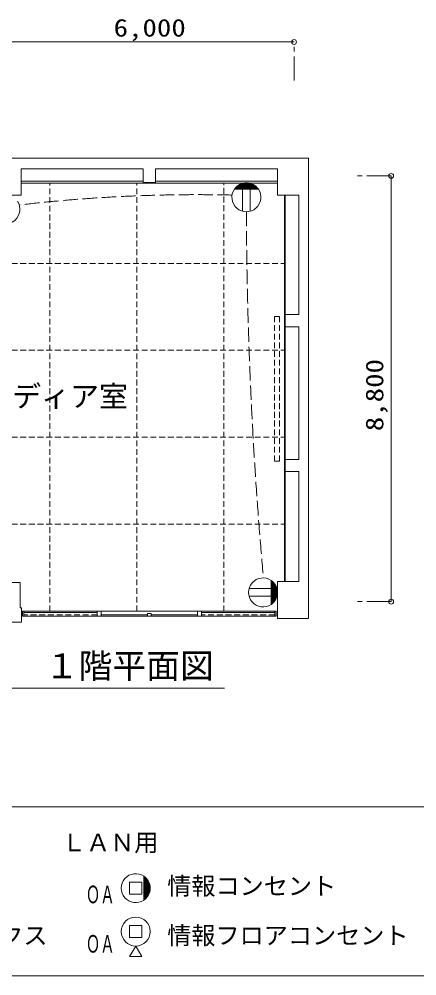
# Model space of a CAD drawing. Units: millimetres, scale not verified. Extents: x -9667 to 46333, y -21730 to 17470.
# Drawn here: x 18933 to 27176, y -21730 to -1903 of the extents above; entities that cross this region are included whole.
import ezdxf
from ezdxf.enums import TextEntityAlignment as Align

# ---------------------------------------------------------------- set-up
doc = ezdxf.new("R2010")
doc.units = ezdxf.units.MM
doc.header["$LTSCALE"] = 100
for name, pattern in [('CHAIN1', [8, 5, -1, 1, -1]), ('DASHED1', [1.8, 1.2, -0.6]), ('DASHED3', [4, 3, -1])]:
    doc.linetypes.add(name, pattern=pattern)
for name, color, linetype, lineweight in [('0-0', 7, 'Continuous', 18), ('0-1', 4, 'Continuous', 18), ('0-8', 7, 'Continuous', 18), ('0-9', 4, 'Continuous', 18), ('0-F', 4, 'DASHED1', 18), ('8-0', 7, 'Continuous', 18), ('8-8', 7, 'Continuous', 18), ('A-5', 7, 'Continuous', 18), ('F-1', 7, 'Continuous', 18), ('F-F', 7, 'Continuous', 18)]:
    doc.layers.add(name, color=color, linetype=linetype, lineweight=lineweight)
doc.styles.add('HG創英角ｺﾞｼｯｸUB', font='')
doc.styles.add('HGｺﾞｼｯｸE', font='')
doc.styles.add('ＭＳ ゴシック', font='')
doc.styles.get('HG創英角ｺﾞｼｯｸUB').set_extended_font_data('HG創英角ｺﾞｼｯｸUB')
doc.styles.get('HGｺﾞｼｯｸE').set_extended_font_data('HGｺﾞｼｯｸE')
doc.styles.get('ＭＳ ゴシック').set_extended_font_data('MS Gothic')

msp = doc.modelspace()

# ---------------------------------------------------------------- linework, layer by layer
at = {"layer": '0-0'}
for p, q in [((24931.1, -4782.4), (-4568.1, -4782.4)), ((24931.1, -4782.4), (24931.1, -14323.3)), ((18976.6, -5548.3), (18976.6, -5002.8)), ((21506.2, -5002.8), (18976.6, -5002.8)), ((21506.2, -5287.8), (21506.2, -5002.8)), ((21756.2, -5002.8), (21756.2, -5287.8)), ((24286.1, -5002.9), (21756.2, -5002.8)), ((24286.1, -5002.9), (24286.1, -5548.3)), ((18976.6, -5262.7), (21506.2, -5262.7)), ((21622.9, -5302.7), (18976.6, -5302.7)), ((21756.2, -5287.8), (21506.2, -5287.8)), ((21622.9, -5287.7), (21622.9, -5302.7)), ((21632.9, -5302.7), (21632.9, -5287.7)), ((24286.1, -5302.7), (21632.9, -5302.7)), ((21756.2, -5262.7), (24286.1, -5262.7)), ((18286.6, -5548.3), (18976.6, -5548.3)), ((24431.1, -8147.9), (24431.1, -5548.3)), ((24446.1, -5548.3), (24446.1, -13557.9)), ((24731.1, -8027.9), (24446.1, -8027.9)), ((24446.1, -8147.9), (24431.1, -8147.9)), ((24431.1, -11157.9), (24446.1, -11157.9)), ((24431.1, -13557.9), (24431.1, -11157.9)), ((24731.1, -11277.9), (24446.1, -11277.9)), ((24731.1, -13557.9), (24731.1, -11277.9)), ((18306.2, -13577.9), (18956.2, -13577.9)), ((18956.2, -13577.9), (18956.2, -14103.3)), ((24731.1, -13557.9), (24286.1, -13557.9)), ((24286.1, -13557.9), (24286.1, -14323.3)), ((18981, -14103.3), (18956.2, -14103.3)), ((18981, -14398.7), (18981, -14103.3)), ((19031, -14173.3), (19001, -14173.3)), ((19001, -14173.3), (19001, -14273.3)), ((24261.2, -14173.3), (19031.2, -14173.3)), ((19031.2, -14198.3), (20551.1, -14198.3)), ((19031.2, -14273.3), (24261.2, -14273.3)), ((20551.1, -14173.3), (20551.1, -14273.3)), ((20631.1, -14273.3), (20631.1, -14173.3)), ((20631.1, -14248.3), (21591.2, -14248.3)), ((21591.2, -14273.3), (21591.2, -14223.3)), ((21591.2, -14223.3), (21671.2, -14223.3)), ((21671.2, -14273.3), (21671.2, -14223.3)), ((21671.2, -14248.3), (22631.1, -14248.3)), ((22631.1, -14273.3), (22631.1, -14173.3)), ((22711.1, -14273.3), (22711.1, -14173.3)), ((22711.1, -14198.3), (24231.2, -14198.3)), ((24231.2, -14173.3), (24231.2, -14273.3)), ((24261.2, -14273.3), (24261.2, -14173.3)), ((18281.2, -14398.7), (18981, -14398.7)), ((24931.1, -14323.3), (24286.1, -14323.3))]:
    msp.add_line(p, q, dxfattribs=at)
at = {"layer": '0-0', "linetype": 'DASHED1'}
for p, q in [((20551.1, -14248.3), (19031, -14248.3)), ((24231.2, -14248.3), (22711.1, -14248.3))]:
    msp.add_line(p, q, dxfattribs=at)
at = {"layer": '0-0'}
for points in [[(24286.1, -5548.3), (24731.1, -5548.3), (24731.1, -8027.9)], [(24446.1, -11147.9), (24431.1, -11147.9), (24431.1, -8157.9), (24446.1, -8157.9)], [(24446.1, -11027.9), (24731.1, -11027.9), (24731.1, -8277.9), (24446.1, -8277.9)], [(19001, -14273.3), (19031, -14273.3), (19031, -14173.3)]]:
    msp.add_lwpolyline(points, dxfattribs=at)
at = {"layer": '0-0', "linetype": 'DASHED1'}
msp.add_lwpolyline([(24327.2, -11064.3), (24327.3, -8064.3), (24227.3, -8064.3), (24227.2, -11064.3)], close=True, dxfattribs=at)
at = {"layer": '0-1'}
for p, q in [((6631.2, -2376.7), (24631.2, -2376.7)), ((26642.2, -5152.9), (26642.2, -13975.3))]:
    msp.add_line(p, q, dxfattribs=at)
at = {"layer": '0-1', "linetype": 'CHAIN1'}
for p, q in [((24631.2, -3176.9), (24631.2, -2376.9)), ((26642.2, -5152.9), (25842.2, -5152.9)), ((26642.2, -13975.3), (25842.2, -13975.3))]:
    msp.add_line(p, q, dxfattribs=at)
at = {"layer": '0-1'}
msp.add_circle((24631.2, -2376.6), 50, dxfattribs=at)
at = {"layer": '0-9'}
for centre in [(26642.2, -5152.9), (26642.2, -13975.3)]:
    msp.add_circle(centre, 50, dxfattribs=at)
at = {"layer": '0-F'}
for p, q in [((19571.2, -14173.3), (19571.2, -5302.7)), ((21373.3, -14173.3), (21373.3, -5302.7)), ((6536.3, -6964.7), (24431.1, -6964.7)), ((6536.3, -8766.9), (24431.1, -8766.9)), ((6536.3, -10569), (24431.1, -10569)), ((6536.3, -12371.2), (24431.1, -12371.2))]:
    msp.add_line(p, q, dxfattribs=at)
msp.add_lwpolyline([(23175.5, -14173.3), (23175.5, -6781.9), (23175.5, -5302.7)], dxfattribs=at)
at = {"layer": '8-0'}
msp.add_lwpolyline([(6035.8, -18230.4), (32639.2, -18230.4), (32639.2, -21730.4)], dxfattribs=at)
at = {"layer": '8-8'}
for p, q in [((23810.6, -5345.9), (23474.8, -5345.9)), ((23783.7, -5329.7), (23501.7, -5329.7)), ((23747.7, -5313.5), (23537.7, -5313.5)), ((23683.4, -5297.3), (23601.9, -5297.3)), ((23891.5, -5427), (23393.8, -5427)), ((23879.8, -5410.7), (23405.6, -5410.7)), ((23866.3, -5394.5), (23419.1, -5394.5)), ((23850.7, -5378.3), (23434.7, -5378.3)), ((23832.4, -5362.1), (23453, -5362.1)), ((23564.6, -5427), (23564.6, -5884.2)), ((23720.8, -5427), (23720.8, -5884.2)), ((24154.5, -14033.2), (24154.5, -13535.5)), ((24170.8, -14021.5), (24170.8, -13547.2)), ((24187, -14008), (24187, -13560.7)), ((24203.2, -13992.3), (24203.2, -13576.3)), ((24219.4, -13974.1), (24219.4, -13594.6)), ((24235.6, -13952.3), (24235.6, -13616.4)), ((24251.8, -13925.3), (24251.8, -13643.3)), ((24268, -13889.4), (24268, -13679.3)), ((24154.5, -13706.2), (23697.3, -13706.2)), ((24154.5, -13862.5), (23697.3, -13862.5)), ((24284.2, -13825.1), (24284.2, -13743.6))]:
    msp.add_line(p, q, dxfattribs=at)
for centre, start, end in [((23642.7, -5594.5), 33.9545, 146.04552), ((23642.7, -5594.5), 33.9545, 146.04552), ((23642.7, -5594.5), 146.04552, 33.9545), ((18649.7, -5843.4), 146.04552, 33.9545), ((23987, -13784.3), 56.04552, 303.9545), ((23987, -13784.3), 303.9545, 56.04552), ((23987, -13784.3), 303.9545, 56.04552)]:
    msp.add_arc(centre, 300, start, end, dxfattribs=at)
at = {"layer": '8-8', "linetype": 'DASHED3'}
for centre, radius, start, end in [((22609.8, -37158.3), 31617.5, 88.66557, 96.67194), ((111332.1, -5618.8), 87689.6, 180.18015, 185.14013)]:
    msp.add_arc(centre, radius, start, end, dxfattribs=at)
at = {"layer": 'A-5'}
for p, q in [((21516.1, -20161.3), (21516.1, -19663.6)), ((21532.3, -20149.6), (21532.3, -19675.3)), ((21548.5, -20136.1), (21548.5, -19688.8)), ((21564.7, -20120.5), (21564.7, -19704.4)), ((21580.9, -20102.2), (21580.9, -19722.7)), ((21597.1, -20080.4), (21597.1, -19744.5)), ((21613.3, -20053.4), (21613.3, -19771.5)), ((21629.5, -20017.5), (21629.5, -19807.4)), ((21645.7, -19953.2), (21645.7, -19871.7)), ((21223.5, -20687.4), (21223.5, -20937.4)), ((21473.5, -20687.4), (21223.5, -20687.4)), ((21473.5, -20937.4), (21473.5, -20687.4)), ((21223.5, -20937.4), (21473.5, -20937.4)), ((21221.5, -21332.4), (21348.5, -21112.4)), ((21475.5, -21332.4), (21348.5, -21112.4)), ((21221.5, -21332.4), (21475.5, -21332.4))]:
    msp.add_line(p, q, dxfattribs=at)
msp.add_lwpolyline([(21223.5, -20037.5), (21473.5, -20037.5), (21473.5, -19787.5), (21223.5, -19787.5)], close=True, dxfattribs=at)
msp.add_circle((21348.5, -20812.4), 300, dxfattribs=at)
for start, end in [(56.04552, 303.9545), (303.9545, 56.04552), (303.9545, 56.04552)]:
    msp.add_arc((21348.5, -19912.5), 300, start, end, dxfattribs=at)
at = {"layer": 'F-1'}
msp.add_line((6775.9, -15766.1), (23192.5, -15766.1), dxfattribs=at)
at = {"layer": 'F-F'}
msp.add_line((-9667.2, -21730.4), (46332.8, -21730.4), dxfattribs=at)

# ---------------------------------------------------------------- texts
at = {"layer": '0-1', "style": 'ＭＳ ゴシック', "width": 1.2}
msp.add_text('6,000', height=366.6, dxfattribs=at).set_placement((20890.8, -2375.5), align=Align.BOTTOM_LEFT)
msp.add_text('8,800', height=366.6, rotation=90, dxfattribs=at).set_placement((26591, -10443), align=Align.BOTTOM_LEFT)
at = {"layer": '0-8', "style": 'HGｺﾞｼｯｸE'}
msp.add_text('マルチメディア室', height=439.9, dxfattribs=at).set_placement((16388.8, -10070.4), align=Align.BOTTOM_LEFT)
at = {"layer": '8-0'}
for s, style, p in [('ＬＡＮ用', 'HGｺﾞｼｯｸE', (19820.2, -19259.9)), ('情報コンセント', 'ＭＳ ゴシック', (22002.3, -20161.2)), ('OAフロア－内電源ボックス', 'ＭＳ ゴシック', (13521.7, -21186.2)), ('情報フロアコンセント', 'ＭＳ ゴシック', (22002.3, -21186.2))]:
    msp.add_text(s, height=366.6, dxfattribs=dict(at, style=style)).set_placement(p, align=Align.BOTTOM_LEFT)
at = {"layer": 'A-5', "style": 'ＭＳ ゴシック', "width": 0.6}
for p in [(20314, -20336), (20314, -21359.7)]:
    msp.add_text('ＯＡ', height=366.6, dxfattribs=at).set_placement(p, align=Align.BOTTOM_LEFT)
at = {"layer": 'F-1', "style": 'HG創英角ｺﾞｼｯｸUB'}
msp.add_text('マルチメディア室\u3000コンセント配置図\u3000１階平面図', height=513.2, dxfattribs=at).set_placement((6866.8, -15716), align=Align.BOTTOM_LEFT)

doc.saveas('drawing.dxf')
